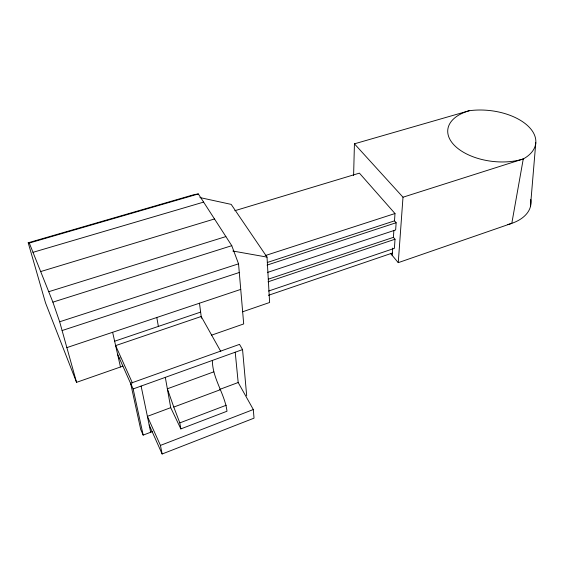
<?xml version="1.0" encoding="UTF-8"?>
<svg xmlns="http://www.w3.org/2000/svg" width="564" height="564" viewBox="0 0 564 564"><rect width="100%" height="100%" fill="white"/><g stroke="black" fill="none" stroke-linecap="round" stroke-linejoin="round"><path stroke-width="0.85" d="M353.607 175.482L354.432 143.827L469.149 110.748A49.294 27.396 6.3 0 1 527.199 125.271A49.294 27.396 6.3 0 1 523.258 158.956L511.802 223.344L398.254 262.655L390.542 253.398M392.22 255.407L392.706 248.104M268.556 291.052L394.405 248.343L395.019 239.235L393.418 237.352L393.862 230.606M267.47 272.44L395.646 229.957L396.139 222.731L394.504 220.855L394.99 213.53L359.409 173.134L234.786 210.724M398.254 262.655L402.999 197.21L354.432 143.827M530.442 206.636L535.8 142.692M149.178 424.981L162.136 453.992L254.033 418.157L253.314 409.542L238.184 382.519L235.223 352.211M162.136 453.992L160.43 445.412L253.314 409.542M165.308 377.365L170.716 407.659L180.84 428.901L227.003 411.234C224.796 393.7 212.445 378.557 212.36 360.438M180.84 428.901L179.817 422.894L226.319 405.213M246.687 395.822L242.555 349.574L239.51 344.371L130.615 383.266L140.718 429.472L143.171 435.105L152.322 431.636M170.716 407.659L147.387 416.359L160.43 445.412M219.375 389.527L238.184 382.519M179.817 422.894L173.782 407.067L220.179 389.766M213.77 371.859L167.353 388.793L173.782 407.067M143.171 435.105L133.153 388.934L242.555 349.574M211.408 335.22L243.697 323.94L238.544 263.825L231.769 245.685L198.338 193.946L194.22 194.594L28.2 242.774L45.529 302.903L76.556 382.343L122.91 366.142M118.56 358.563L120.202 357.992M242.555 311.807L269.613 302.494L267.026 257.106L231.184 204.387L199.917 197.569M268.415 295.324L392.382 253.039M114.64 341.213L200.629 312.103M66.862 347.607L240.736 289.402M268.013 281.831L395.019 239.235M268.309 279.18L393.418 237.352M267.315 262.479L394.504 220.855M62.103 330.546L239.284 272.497M267.04 265.115L396.139 222.731M76.556 382.343L59.657 321.776L238.544 263.825M265.2 255.598L394.99 213.53M402.999 197.21L523.258 158.956A47.996 26.501 6.6 0 1 456.121 147A47.996 26.501 6.6 0 1 469.149 110.748M28.2 242.774L29.286 243.042L52.889 302.142L231.769 245.685M48.723 291.708L225.882 236.584M40.678 271.559L214.503 218.966M32.994 252.327L203.611 202.109M29.286 243.042L198.338 193.946M232.84 251.022L267.026 257.106M220.778 351.45L201.2 316.489L115.634 345.612L132.392 382.942M130.615 383.266L133.153 388.934M117.594 354.284L131.236 384.824M52.889 302.142L59.657 321.776M112.624 332.288L120.463 367.002M141.106 386.072L150.687 432.257M156.799 317.497L158.371 326.408M199.48 303.206L201.426 318.216M530.731 199.452A45.296 27.333 7.3 0 1 507.833 224.535"/></g></svg>
